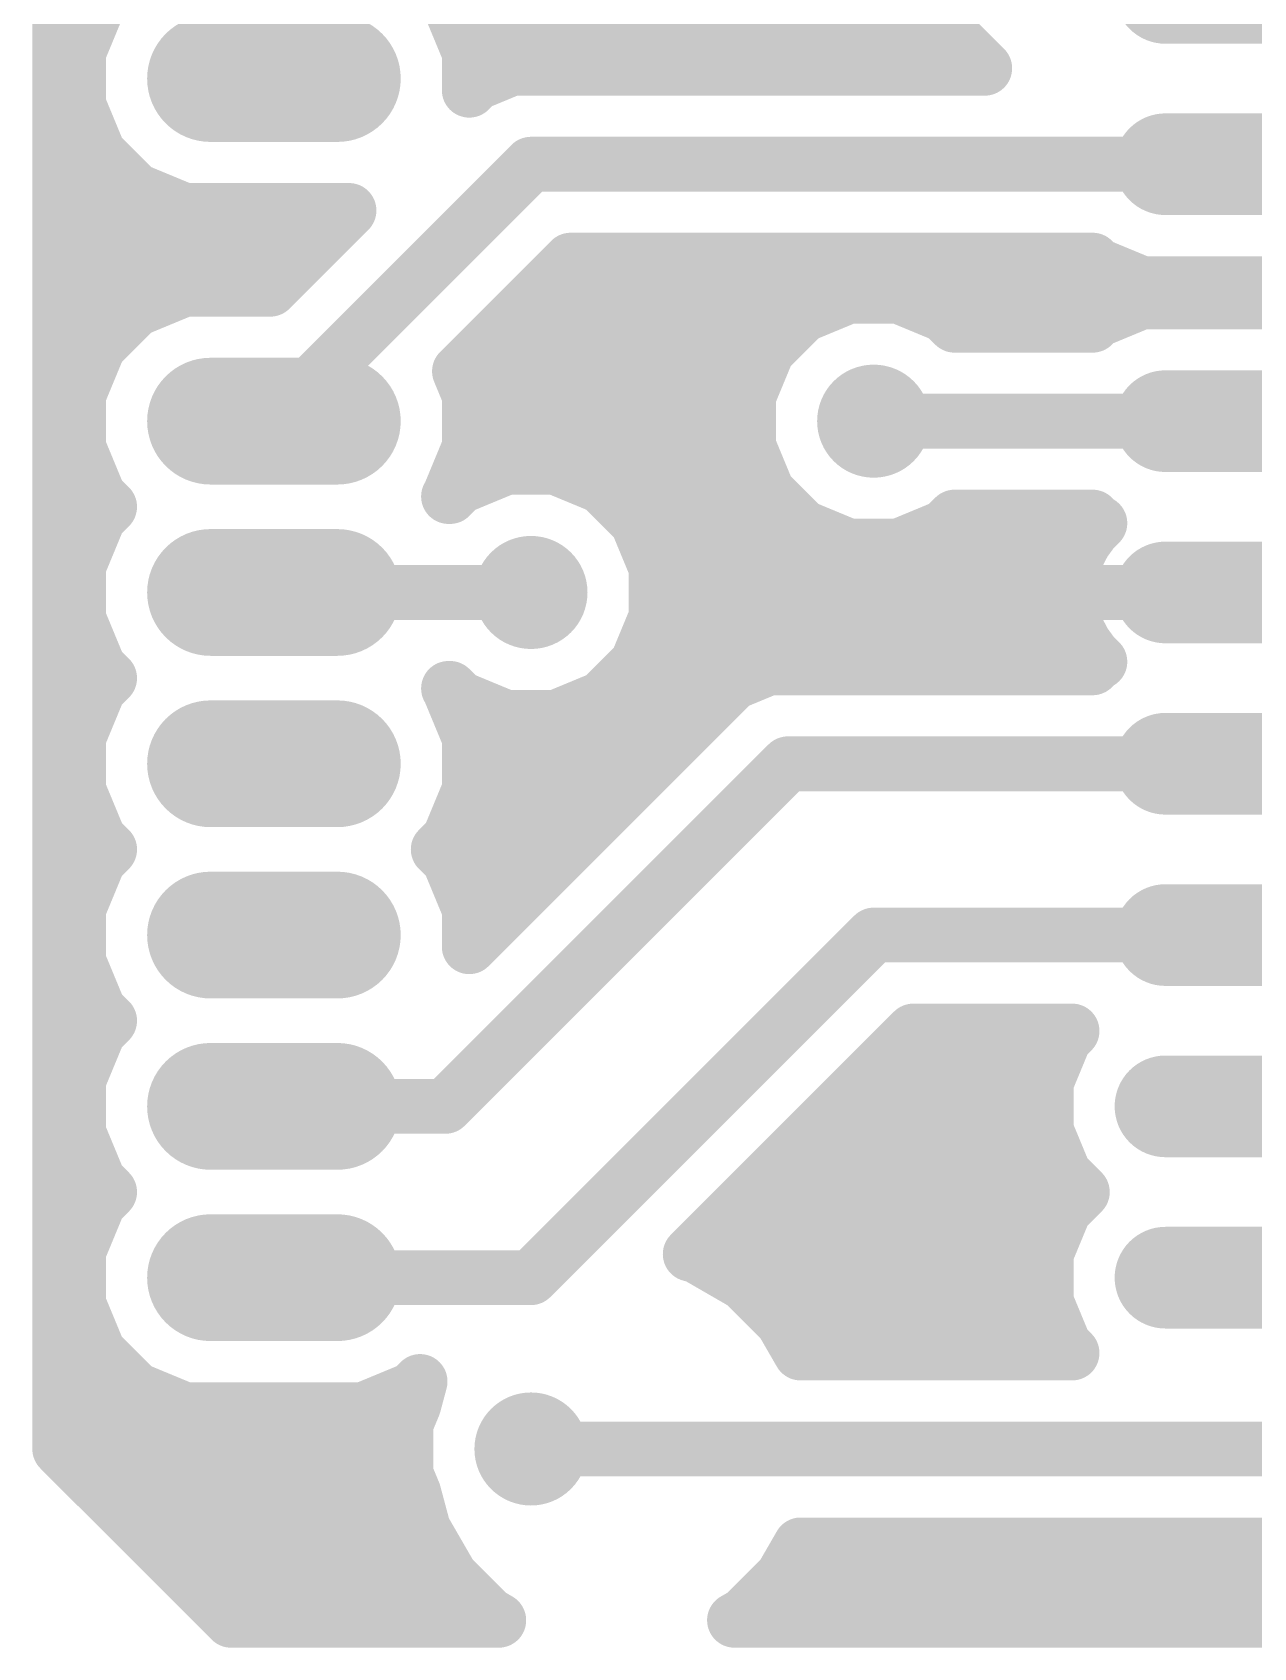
# Model space of a CAD drawing. Extents: x 5.3 to 60.7, y 2.1 to 49.9.
# Drawn here: x 5.31 to 23.41, y 2.13 to 26.09 of the extents above; entities that cross this region are included whole.
import ezdxf

# ---------------------------------------------------------------- set-up
doc = ezdxf.new("R2010")
doc.units = 0
for name, color, linetype in [('16', 174, 'CONTINUOUS'), ('17', 94, 'CONTINUOUS'), ('18', 94, 'CONTINUOUS')]:
    doc.layers.add(name, color=color, linetype=linetype)

# ---------------------------------------------------------------- blocks, each defined once
blk = doc.blocks.new('LONGP100')
at = {"const_width": 1}
blk.add_lwpolyline([(-0.5, 0), (0.5, 0)], dxfattribs=at)
at = {"const_width": 0.5}
for points in [[(-0.5, 0.25, 1), (-0.5, -0.25)], [(0.5, -0.25, 1), (0.5, 0.25)]]:
    blk.add_lwpolyline(points, format="xyb", dxfattribs=at)
blk = doc.blocks.new('ROUNDV')
at = {"const_width": 0.5}
blk.add_lwpolyline([(0, -0.25, 1), (0, 0.25, 1), (0, -0.25)], format="xyb", dxfattribs=at)

msp = doc.modelspace()

# ---------------------------------------------------------------- linework, layer by layer
at = {"layer": '16', "const_width": 0.8128}
for points in [[(5.715, 5.08), (5.715, 47.625)], [(13.3808, 31.5976), (19.426, 25.5524)], [(6.2922, 26.5079), (5.9944, 25.789)], [(11.7856, 25.789), (11.4878, 26.5079)], [(5.715, 26.0096), (6.0858, 26.0096)], [(11.6942, 26.0096), (18.9688, 26.0096)], [(5.9944, 25.789), (5.9944, 25.011)], [(11.7856, 25.2272), (11.7856, 25.789)], [(12.4171, 25.5524), (11.8943, 25.3359)], [(19.426, 25.5524), (12.4171, 25.5524)], [(11.8943, 25.3359), (11.7856, 25.2272)], [(5.715, 25.1968), (5.9944, 25.1968)], [(5.9944, 25.011), (6.2922, 24.2921)], [(5.715, 24.384), (6.2541, 24.384)], [(6.2922, 24.2921), (6.8423, 23.742)], [(12.7, 24.13), (8.89, 20.32)], [(22.86, 24.13), (12.7, 24.13)], [(5.715, 23.5712), (7.2546, 23.5712)], [(6.8423, 23.742), (7.5612, 23.4442)], [(7.5612, 23.4442), (10.0026, 23.4442)], [(10.0026, 23.4442), (8.8342, 22.2758)], [(5.715, 22.7584), (9.3168, 22.7584)], [(11.6406, 21.059), (13.2892, 22.7076)], [(13.2892, 22.7076), (21.0252, 22.7076)], [(21.0252, 22.7076), (21.1034, 22.6295)], [(21.1034, 22.6295), (21.7539, 22.36)], [(21.7539, 22.36), (23.9661, 22.36)], [(7.5612, 22.2758), (6.8423, 21.978)], [(8.8342, 22.2758), (7.5612, 22.2758)], [(17.4112, 22.1742), (16.7297, 21.8919)], [(18.1488, 22.1742), (17.4112, 22.1742)], [(18.8303, 21.8919), (18.1488, 22.1742)], [(5.715, 21.9456), (6.8099, 21.9456)], [(6.8423, 21.978), (6.2922, 21.4279)], [(12.5272, 21.9456), (16.8593, 21.9456)], [(16.7297, 21.8919), (16.2081, 21.3703)], [(18.7007, 21.9456), (21.4053, 21.9456)], [(18.9798, 21.7424), (18.8303, 21.8919)], [(21.7539, 22.09), (21.1034, 21.8205)], [(23.9661, 22.09), (21.7539, 22.09)], [(21.0252, 21.7424), (18.9798, 21.7424)], [(21.1034, 21.8205), (21.0252, 21.7424)], [(6.2922, 21.4279), (5.9944, 20.709)], [(16.2081, 21.3703), (15.9258, 20.6888)], [(5.715, 21.1328), (6.1699, 21.1328)], [(11.7856, 20.709), (11.6406, 21.059)], [(11.7144, 21.1328), (16.1097, 21.1328)], [(5.9944, 20.709), (5.9944, 19.931)], [(11.7856, 19.931), (11.7856, 20.709)], [(15.9258, 20.6888), (15.9258, 19.9512)], [(5.715, 20.32), (5.9944, 20.32)], [(11.7856, 20.32), (15.9258, 20.32)], [(22.86, 20.32), (17.78, 20.32)], [(5.9944, 19.931), (6.2922, 19.2121)], [(11.4878, 19.2121), (11.7856, 19.931)], [(15.9258, 19.9512), (16.2081, 19.2697)], [(5.715, 19.5072), (6.1699, 19.5072)], [(11.6101, 19.5072), (12.0246, 19.5072)], [(12.3312, 19.6342), (11.6497, 19.3519)], [(13.0688, 19.6342), (12.3312, 19.6342)], [(13.7503, 19.3519), (13.0688, 19.6342)], [(13.3754, 19.5072), (16.1097, 19.5072)], [(11.6497, 19.3519), (11.5002, 19.2024)], [(14.2719, 18.8303), (13.7503, 19.3519)], [(16.2081, 19.2697), (16.7297, 18.7481)], [(6.2922, 19.2121), (6.4543, 19.05)], [(6.4543, 19.05), (6.2922, 18.8879)], [(11.4781, 19.2024), (11.4878, 19.2121)], [(11.5002, 19.2024), (11.4781, 19.2024)], [(6.2922, 18.8879), (5.9944, 18.169)], [(14.5542, 18.1488), (14.2719, 18.8303)], [(18.8303, 18.7481), (18.9798, 18.8976)], [(18.9798, 18.8976), (21.0252, 18.8976)], [(21.0252, 18.8976), (21.1034, 18.8195)], [(21.133, 18.8072), (21.0272, 18.7014)], [(21.1034, 18.8195), (21.133, 18.8072)], [(5.715, 18.6944), (6.212, 18.6944)], [(14.3282, 18.6944), (16.8593, 18.6944)], [(16.7297, 18.7481), (17.4112, 18.4658)], [(18.1488, 18.4658), (18.8303, 18.7481)], [(18.7007, 18.6944), (21.0221, 18.6944)], [(20.8963, 18.5213), (20.7952, 18.3229)], [(21.0272, 18.7014), (20.8963, 18.5213)], [(17.4112, 18.4658), (18.1488, 18.4658)], [(20.7952, 18.3229), (20.7264, 18.1112)], [(5.9944, 18.169), (5.9944, 17.391)], [(14.5542, 17.4112), (14.5542, 18.1488)], [(20.7264, 18.1112), (20.6916, 17.8913)], [(5.715, 17.8816), (5.9944, 17.8816)], [(14.5542, 17.8816), (20.6916, 17.8816)], [(20.6916, 17.8913), (20.6916, 17.78)], [(8.89, 17.78), (12.7, 17.78)], [(22.86, 17.78), (15.24, 17.78)], [(20.6916, 17.78), (22.86, 17.78)], [(22.86, 17.78), (20.6916, 17.78)], [(20.6916, 17.78), (20.6916, 17.6687)], [(20.6916, 17.6687), (20.7264, 17.4488)], [(25.0284, 17.78), (22.86, 17.78)], [(22.86, 17.78), (22.86, 17.78)], [(22.86, 17.78), (25.0284, 17.78)], [(22.86, 17.78), (22.86, 17.78)], [(26.035, 17.78), (22.86, 17.78)], [(5.9944, 17.391), (6.2922, 16.6721)], [(14.2719, 16.7297), (14.5542, 17.4112)], [(20.7264, 17.4488), (20.7952, 17.2371)], [(20.7952, 17.2371), (20.8963, 17.0387)], [(5.715, 17.0688), (6.1278, 17.0688)], [(14.4124, 17.0688), (20.881, 17.0688)], [(20.8963, 17.0387), (21.0272, 16.8586)], [(21.0272, 16.8586), (21.133, 16.7528)], [(6.2922, 16.6721), (6.4543, 16.51)], [(13.7503, 16.2081), (14.2719, 16.7297)], [(16.2271, 16.6624), (15.7043, 16.4459)], [(21.0252, 16.6624), (16.2271, 16.6624)], [(21.1034, 16.7405), (21.0252, 16.6624)], [(21.133, 16.7528), (21.1034, 16.7405)], [(6.4543, 16.51), (6.2922, 16.3479)], [(15.7043, 16.4459), (11.7856, 12.5272)], [(5.715, 16.256), (6.2541, 16.256)], [(6.2922, 16.3479), (5.9944, 15.629)], [(11.4878, 16.3479), (11.4781, 16.3576)], [(11.4781, 16.3576), (11.5002, 16.3576)], [(11.7856, 15.629), (11.4878, 16.3479)], [(11.5002, 16.3576), (11.6497, 16.2081)], [(11.5259, 16.256), (11.6018, 16.256)], [(11.6497, 16.2081), (12.3312, 15.9258)], [(13.0688, 15.9258), (13.7503, 16.2081)], [(13.7982, 16.256), (15.5144, 16.256)], [(12.3312, 15.9258), (13.0688, 15.9258)], [(5.715, 15.4432), (5.9944, 15.4432)], [(5.9944, 15.629), (5.9944, 14.851)], [(11.7856, 14.851), (11.7856, 15.629)], [(11.7856, 15.4432), (14.7016, 15.4432)], [(16.51, 15.24), (11.43, 10.16)], [(22.86, 15.24), (16.51, 15.24)], [(5.9944, 14.851), (6.2922, 14.1321)], [(11.4878, 14.1321), (11.7856, 14.851)], [(5.715, 14.6304), (6.0858, 14.6304)], [(11.6942, 14.6304), (13.8888, 14.6304)], [(6.2922, 14.1321), (6.4543, 13.97)], [(6.4543, 13.97), (6.2922, 13.8079)], [(11.3257, 13.97), (11.4878, 14.1321)], [(11.4878, 13.8079), (11.3257, 13.97)], [(5.715, 13.8176), (6.3019, 13.8176)], [(6.2922, 13.8079), (5.9944, 13.089)], [(11.4781, 13.8176), (13.076, 13.8176)], [(11.7856, 13.089), (11.4878, 13.8079)], [(5.9944, 13.089), (5.9944, 12.311)], [(11.7856, 12.5272), (11.7856, 13.089)], [(5.715, 13.0048), (5.9944, 13.0048)], [(11.7856, 13.0048), (12.2632, 13.0048)], [(12.7, 7.62), (17.78, 12.7)], [(17.78, 12.7), (22.86, 12.7)], [(5.9944, 12.311), (6.2922, 11.5921)], [(5.715, 12.192), (6.0437, 12.192)], [(6.2922, 11.5921), (6.4543, 11.43)], [(5.715, 11.3792), (6.4035, 11.3792)], [(6.4543, 11.43), (6.2922, 11.2679)], [(6.2922, 11.2679), (5.9944, 10.549)], [(15.061, 7.9695), (18.3692, 11.2776)], [(18.3692, 11.2776), (20.7204, 11.2776)], [(20.6055, 11.1626), (20.336, 10.5121)], [(20.7204, 11.2776), (20.6055, 11.1626)], [(5.715, 10.5664), (6.0016, 10.5664)], [(5.9944, 10.549), (5.9944, 9.771)], [(17.658, 10.5664), (20.3585, 10.5664)], [(20.336, 10.5121), (20.336, 9.8079)], [(11.43, 10.16), (8.89, 10.16)], [(5.715, 9.7536), (6.0016, 9.7536)], [(5.9944, 9.771), (6.2922, 9.0521)], [(16.8452, 9.7536), (20.3585, 9.7536)], [(20.336, 9.8079), (20.6055, 9.1574)], [(5.715, 8.9408), (6.4035, 8.9408)], [(6.2922, 9.0521), (6.4543, 8.89)], [(16.0324, 8.9408), (20.822, 8.9408)], [(20.6055, 9.1574), (20.8728, 8.89)], [(6.2922, 8.7279), (5.9944, 8.009)], [(6.4543, 8.89), (6.2922, 8.7279)], [(20.8728, 8.89), (20.6055, 8.6226)], [(20.6055, 8.6226), (20.336, 7.9721)], [(5.715, 8.128), (6.0437, 8.128)], [(5.9944, 8.009), (5.9944, 7.231)], [(15.2196, 8.128), (20.4006, 8.128)], [(15.1563, 7.944), (15.061, 7.9695)], [(15.8571, 7.5393), (15.1563, 7.944)], [(20.336, 7.9721), (20.336, 7.2679)], [(8.89, 7.62), (12.7, 7.62)], [(16.4293, 6.9671), (15.8571, 7.5393)], [(5.715, 7.3152), (5.9944, 7.3152)], [(16.0812, 7.3152), (20.336, 7.3152)], [(20.336, 7.2679), (20.6055, 6.6174)], [(5.9944, 7.231), (6.2922, 6.5121)], [(16.6976, 6.5024), (16.4293, 6.9671)], [(20.6055, 6.6174), (20.7204, 6.5024)], [(5.715, 6.5024), (6.3019, 6.5024)], [(6.2922, 6.5121), (6.8423, 5.962)], [(20.7204, 6.5024), (16.6976, 6.5024)], [(16.6976, 6.5024), (20.7204, 6.5024)], [(10.9377, 5.962), (11.0563, 6.0806)], [(11.0563, 6.0806), (10.9625, 5.7306)], [(6.8423, 5.962), (7.5612, 5.6642)], [(10.2188, 5.6642), (10.9377, 5.962)], [(5.715, 5.6896), (7.4998, 5.6896)], [(7.5612, 5.6642), (10.2188, 5.6642)], [(10.2802, 5.6896), (10.9455, 5.6896)], [(10.9625, 5.7306), (10.8458, 5.4488)], [(10.8458, 5.4488), (10.8458, 4.7112)], [(8.255, 2.54), (5.715, 5.08)], [(5.9182, 4.8768), (10.8458, 4.8768)], [(28.575, 5.08), (12.7, 5.08)], [(10.8458, 4.7112), (10.9625, 4.4294)], [(10.9625, 4.4294), (11.106, 3.8937)], [(6.731, 4.064), (11.0604, 4.064)], [(11.106, 3.8937), (11.5107, 3.1929)], [(16.4293, 3.1929), (16.6976, 3.6576)], [(16.6976, 3.6576), (27.1237, 3.6576)], [(7.5438, 3.2512), (11.477, 3.2512)], [(11.5107, 3.1929), (12.0829, 2.6207)], [(15.8571, 2.6207), (16.4293, 3.1929)], [(16.463, 3.2512), (27.6802, 3.2512)], [(12.2226, 2.54), (8.255, 2.54)], [(12.0829, 2.6207), (12.2226, 2.54)], [(15.7174, 2.54), (15.8571, 2.6207)], [(57.15, 2.54), (15.7174, 2.54)]]:
    msp.add_lwpolyline(points, dxfattribs=at)
at = {"layer": '16', "const_width": 0.4064}
for points in [[(5.715, 26.2128, 1), (5.715, 25.8064)], [(6.0858, 25.8064, 1), (6.0858, 26.2128)], [(11.6942, 26.2128, 1), (11.6942, 25.8064)], [(18.9688, 25.8064, 1), (18.9688, 26.2128)], [(6.1976, 25.789, 1), (5.7912, 25.789)], [(11.9888, 25.789, 1), (11.5824, 25.789)], [(5.8067, 25.8668, 1), (6.1821, 25.7113)], [(11.5979, 25.7113, 1), (11.9733, 25.8668)], [(12.4171, 25.7556, 1), (12.4171, 25.3492)], [(12.4948, 25.3647, 1), (12.3393, 25.7401)], [(19.2823, 25.4087, 1), (19.5697, 25.6961)], [(19.426, 25.3492, 1), (19.426, 25.7556)], [(11.8165, 25.5236, 1), (11.972, 25.1481)], [(12.038, 25.1922, 1), (11.7506, 25.4795)], [(5.715, 25.4, 1), (5.715, 24.9936)], [(6.1821, 25.0887, 1), (5.8067, 24.9332)], [(5.9944, 24.9936, 1), (5.9944, 25.4)], [(11.6419, 25.3709, 1), (11.9293, 25.0835)], [(11.5824, 25.2272, 1), (11.9888, 25.2272)], [(5.7912, 25.011, 1), (6.1976, 25.011)], [(5.715, 24.5872, 1), (5.715, 24.1808)], [(6.4358, 24.4358, 1), (6.1485, 24.1484)], [(6.2541, 24.1808, 1), (6.2541, 24.5872)], [(6.1044, 24.2144, 1), (6.4799, 24.3699)], [(12.7, 24.3332, 1), (12.7, 23.9268)], [(12.8437, 23.9863, 1), (12.5563, 24.2737)], [(22.86, 23.9268, 1), (22.86, 24.3332)], [(5.715, 23.7744, 1), (5.715, 23.368)], [(6.9201, 23.9297, 1), (6.7646, 23.5542)], [(6.6986, 23.5983, 1), (6.986, 23.8856)], [(7.2546, 23.368, 1), (7.2546, 23.7744)], [(7.5612, 23.6474, 1), (7.5612, 23.241)], [(7.4834, 23.2565, 1), (7.6389, 23.6319)], [(10.1463, 23.3005, 1), (9.8589, 23.5879)], [(10.0026, 23.241, 1), (10.0026, 23.6474)], [(5.715, 22.9616, 1), (5.715, 22.5552)], [(9.3168, 22.5552, 1), (9.3168, 22.9616)], [(13.2892, 22.9108, 1), (13.2892, 22.5044)], [(13.4329, 22.5639, 1), (13.1455, 22.8513)], [(21.1689, 22.8513, 1), (20.8816, 22.5639)], [(21.1811, 22.8172, 1), (21.0256, 22.4417)], [(21.0252, 22.5044, 1), (21.0252, 22.9108)], [(20.9597, 22.4858, 1), (21.2471, 22.7731)], [(21.7539, 22.5632, 1), (21.7539, 22.1568)], [(7.5612, 22.479, 1), (7.5612, 22.0726)], [(7.6389, 22.0881, 1), (7.4834, 22.4635)], [(8.6905, 22.4195, 1), (8.9779, 22.1321)], [(8.8342, 22.0726, 1), (8.8342, 22.479)], [(17.4112, 22.3774, 1), (17.4112, 21.971)], [(17.4889, 21.9865, 1), (17.3334, 22.3619)], [(18.2266, 22.3619, 1), (18.0711, 21.9865)], [(18.1488, 21.971, 1), (18.1488, 22.3774)], [(21.6762, 22.1723, 1), (21.8317, 22.5477)], [(5.715, 22.1488, 1), (5.715, 21.7424)], [(6.7646, 22.1658, 1), (6.9201, 21.7903)], [(6.986, 21.8344, 1), (6.6986, 22.1217)], [(6.8099, 21.7424, 1), (6.8099, 22.1488)], [(12.5272, 22.1488, 1), (12.5272, 21.7424)], [(16.6519, 22.0796, 1), (16.8074, 21.7042)], [(16.8734, 21.7482, 1), (16.586, 22.0356)], [(16.8593, 21.7424, 1), (16.8593, 22.1488)], [(18.7007, 22.1488, 1), (18.7007, 21.7424)], [(18.974, 22.0356, 1), (18.6866, 21.7482)], [(18.7526, 21.7042, 1), (18.9081, 22.0796)], [(21.4053, 21.7424, 1), (21.4053, 22.1488)], [(21.7539, 22.2932, 1), (21.7539, 21.8868)], [(21.8317, 21.9023, 1), (21.6762, 22.2777)], [(18.9798, 21.9456, 1), (18.9798, 21.5392)], [(18.8362, 21.5987, 1), (19.1235, 21.8861)], [(20.8816, 21.8861, 1), (21.1689, 21.5987)], [(21.0256, 22.0083, 1), (21.1811, 21.6328)], [(21.2471, 21.6768, 1), (20.9597, 21.9642)], [(21.0252, 21.5392, 1), (21.0252, 21.9456)], [(6.4799, 21.3501, 1), (6.1044, 21.5056)], [(6.1485, 21.5716, 1), (6.4358, 21.2842)], [(16.0644, 21.514, 1), (16.3518, 21.2266)], [(16.3958, 21.2926, 1), (16.0204, 21.4481)], [(5.715, 21.336, 1), (5.715, 20.9296)], [(6.1699, 20.9296, 1), (6.1699, 21.336)], [(11.8283, 21.1368, 1), (11.4529, 20.9813)], [(11.4969, 21.2027, 1), (11.7843, 20.9154)], [(11.7144, 21.336, 1), (11.7144, 20.9296)], [(16.1097, 20.9296, 1), (16.1097, 21.336)], [(6.1976, 20.709, 1), (5.7912, 20.709)], [(11.9888, 20.709, 1), (11.5824, 20.709)], [(16.129, 20.6888, 1), (15.7226, 20.6888)], [(5.8067, 20.7868, 1), (6.1821, 20.6313)], [(11.5979, 20.6313, 1), (11.9733, 20.7868)], [(15.7381, 20.7666, 1), (16.1135, 20.6111)], [(5.715, 20.5232, 1), (5.715, 20.1168)], [(5.9944, 20.1168, 1), (5.9944, 20.5232)], [(8.7463, 20.4637, 1), (9.0337, 20.1763)], [(11.7856, 20.5232, 1), (11.7856, 20.1168)], [(15.9258, 20.1168, 1), (15.9258, 20.5232)], [(17.78, 20.5232, 1), (17.78, 20.1168)], [(22.86, 20.1168, 1), (22.86, 20.5232)], [(6.1821, 20.0087, 1), (5.8067, 19.8532)], [(5.7912, 19.931, 1), (6.1976, 19.931)], [(11.5824, 19.931, 1), (11.9888, 19.931)], [(11.9733, 19.8532, 1), (11.5979, 20.0087)], [(16.1135, 20.0289, 1), (15.7381, 19.8734)], [(15.7226, 19.9512, 1), (16.129, 19.9512)], [(5.715, 19.7104, 1), (5.715, 19.304)], [(6.1699, 19.304, 1), (6.1699, 19.7104)], [(11.6101, 19.7104, 1), (11.6101, 19.304)], [(12.0246, 19.304, 1), (12.0246, 19.7104)], [(12.3312, 19.8374, 1), (12.3312, 19.431)], [(12.4089, 19.4465, 1), (12.2534, 19.8219)], [(13.1466, 19.8219, 1), (12.9911, 19.4465)], [(13.0688, 19.431, 1), (13.0688, 19.8374)], [(13.3754, 19.7104, 1), (13.3754, 19.304)], [(16.1097, 19.304, 1), (16.1097, 19.7104)], [(11.5719, 19.5396, 1), (11.7274, 19.1642)], [(11.7934, 19.2082, 1), (11.506, 19.4956)], [(13.894, 19.4956, 1), (13.6066, 19.2082)], [(13.6726, 19.1642, 1), (13.8281, 19.5396)], [(16.3518, 19.4134, 1), (16.0644, 19.126)], [(6.4358, 19.3558, 1), (6.1485, 19.0684)], [(6.1044, 19.1344, 1), (6.4799, 19.2899)], [(6.598, 18.9063, 1), (6.3106, 19.1937)], [(11.4781, 19.4056, 1), (11.4781, 18.9992)], [(11.3344, 19.3461, 1), (11.6218, 19.0587)], [(11.3001, 19.2899, 1), (11.6756, 19.1344)], [(11.3565, 19.3461, 1), (11.6438, 19.0587)], [(11.6315, 19.0684, 1), (11.3442, 19.3558)], [(11.5002, 18.9992, 1), (11.5002, 19.4056)], [(16.0204, 19.1919, 1), (16.3958, 19.3474)], [(6.1485, 19.0316, 1), (6.4358, 18.7442)], [(6.4799, 18.8101, 1), (6.1044, 18.9656)], [(6.3106, 18.9063, 1), (6.598, 19.1937)], [(14.4596, 18.9081, 1), (14.0842, 18.7526)], [(14.1282, 18.6866, 1), (14.4156, 18.974)], [(18.9798, 19.1008, 1), (18.9798, 18.6944)], [(19.1235, 18.7539, 1), (18.8362, 19.0413)], [(21.1689, 19.0413, 1), (20.8816, 18.7539)], [(21.1811, 19.0072, 1), (21.0256, 18.6317)], [(20.9597, 18.6758, 1), (21.2471, 18.9631)], [(21.2766, 18.6635, 1), (20.9893, 18.9509)], [(21.0252, 18.6944, 1), (21.0252, 19.1008)], [(21.0552, 18.6195, 1), (21.2107, 18.995)], [(5.715, 18.8976, 1), (5.715, 18.4912)], [(6.212, 18.4912, 1), (6.212, 18.8976)], [(14.3282, 18.8976, 1), (14.3282, 18.4912)], [(16.8074, 18.9358, 1), (16.6519, 18.5604)], [(16.586, 18.6044, 1), (16.8734, 18.8918)], [(16.8593, 18.4912, 1), (16.8593, 18.8976)], [(18.7007, 18.8976, 1), (18.7007, 18.4912)], [(18.6866, 18.8918, 1), (18.974, 18.6044)], [(18.9081, 18.5604, 1), (18.7526, 18.9358)], [(21.0773, 18.4291, 1), (20.7152, 18.6136)], [(20.8835, 18.8451, 1), (21.1708, 18.5577)], [(21.1915, 18.582, 1), (20.8628, 18.8209)], [(21.0221, 18.4912, 1), (21.0221, 18.8976)], [(17.4112, 18.669, 1), (17.4112, 18.2626)], [(17.3334, 18.2781, 1), (17.4889, 18.6535)], [(18.0711, 18.6535, 1), (18.2266, 18.2781)], [(18.1488, 18.2626, 1), (18.1488, 18.669)], [(20.9885, 18.2601, 1), (20.602, 18.3857)], [(20.7319, 18.6407, 1), (21.0607, 18.4019)], [(6.1976, 18.169, 1), (5.7912, 18.169)], [(5.8067, 18.2468, 1), (6.1821, 18.0913)], [(14.7574, 18.1488, 1), (14.351, 18.1488)], [(20.9271, 18.0794, 1), (20.5257, 18.143)], [(20.6142, 18.4152, 1), (20.9763, 18.2307)], [(5.715, 18.0848, 1), (5.715, 17.6784)], [(5.9944, 17.6784, 1), (5.9944, 18.0848)], [(14.5542, 18.0848, 1), (14.5542, 17.6784)], [(14.3665, 18.0711, 1), (14.7419, 18.2266)], [(20.8948, 17.8913, 1), (20.4884, 17.8913)], [(20.5332, 18.174, 1), (20.9197, 18.0484)], [(20.6916, 17.6784, 1), (20.6916, 18.0848)], [(8.89, 17.9832, 1), (8.89, 17.5768)], [(12.7, 17.5768, 1), (12.7, 17.9832)], [(15.24, 17.9832, 1), (15.24, 17.5768)], [(20.6916, 17.9832, 1), (20.6916, 17.5768)], [(20.6916, 17.9832, 1), (20.6916, 17.5768)], [(20.8948, 17.78, 1), (20.4884, 17.78)], [(20.4909, 17.9231, 1), (20.8923, 17.8595)], [(20.8923, 17.7005, 1), (20.4909, 17.6369)], [(20.4884, 17.78, 1), (20.8948, 17.78)], [(22.86, 17.9832, 1), (22.86, 17.5768)], [(23.0632, 17.78, 1), (22.6568, 17.78)], [(22.86, 17.9832, 1), (22.86, 17.5768)], [(23.0632, 17.78, 1), (22.6568, 17.78)], [(22.86, 17.9832, 1), (22.86, 17.5768)], [(22.6568, 17.78, 1), (23.0632, 17.78)], [(22.6568, 17.78, 1), (23.0632, 17.78)], [(22.86, 17.5768, 1), (22.86, 17.9832)], [(22.86, 17.5768, 1), (22.86, 17.9832)], [(22.86, 17.5768, 1), (22.86, 17.9832)], [(6.1821, 17.4687, 1), (5.8067, 17.3132)], [(14.7419, 17.3334, 1), (14.3665, 17.4889)], [(20.4884, 17.6687, 1), (20.8948, 17.6687)], [(20.9197, 17.5116, 1), (20.5332, 17.386)], [(5.7912, 17.391, 1), (6.1976, 17.391)], [(14.351, 17.4112, 1), (14.7574, 17.4112)], [(20.5257, 17.417, 1), (20.9271, 17.4806)], [(20.9763, 17.3293, 1), (20.6142, 17.1448)], [(20.602, 17.1743, 1), (20.9885, 17.2998)], [(5.715, 17.272, 1), (5.715, 16.8656)], [(6.1278, 16.8656, 1), (6.1278, 17.272)], [(14.4124, 17.272, 1), (14.4124, 16.8656)], [(21.0607, 17.1581, 1), (20.7319, 16.9193)], [(20.7152, 16.9464, 1), (21.0773, 17.1309)], [(21.1708, 17.0023, 1), (20.8835, 16.7149)], [(20.881, 16.8656, 1), (20.881, 17.272)], [(6.4358, 16.8158, 1), (6.1485, 16.5284)], [(14.0842, 16.8074, 1), (14.4596, 16.6519)], [(14.4156, 16.586, 1), (14.1282, 16.8734)], [(16.2271, 16.8656, 1), (16.2271, 16.4592)], [(16.3048, 16.4747, 1), (16.1493, 16.8501)], [(20.8816, 16.8061, 1), (21.1689, 16.5187)], [(20.8628, 16.7391, 1), (21.1915, 16.978)], [(21.0256, 16.9283, 1), (21.1811, 16.5528)], [(21.2471, 16.5969, 1), (20.9597, 16.8842)], [(20.9893, 16.6091, 1), (21.2766, 16.8965)], [(21.0252, 16.4592, 1), (21.0252, 16.8656)], [(21.2107, 16.565, 1), (21.0552, 16.9405)], [(6.1044, 16.5944, 1), (6.4799, 16.7499)], [(6.598, 16.3663, 1), (6.3106, 16.6537)], [(6.3106, 16.3663, 1), (6.598, 16.6537)], [(15.6265, 16.6336, 1), (15.782, 16.2581)], [(15.848, 16.3022, 1), (15.5606, 16.5895)], [(5.715, 16.4592, 1), (5.715, 16.0528)], [(6.1485, 16.4916, 1), (6.4358, 16.2042)], [(6.4799, 16.2701, 1), (6.1044, 16.4256)], [(6.2541, 16.0528, 1), (6.2541, 16.4592)], [(11.6218, 16.5013, 1), (11.3344, 16.2139)], [(11.4781, 16.5608, 1), (11.4781, 16.1544)], [(11.6756, 16.4256, 1), (11.3001, 16.2701)], [(11.6438, 16.5013, 1), (11.3565, 16.2139)], [(11.5259, 16.4592, 1), (11.5259, 16.0528)], [(11.3442, 16.2042, 1), (11.6315, 16.4916)], [(11.7274, 16.3958, 1), (11.5719, 16.0204)], [(11.5002, 16.1544, 1), (11.5002, 16.5608)], [(11.506, 16.0644, 1), (11.7934, 16.3518)], [(11.6018, 16.0528, 1), (11.6018, 16.4592)], [(13.6066, 16.3518, 1), (13.894, 16.0644)], [(13.7982, 16.4592, 1), (13.7982, 16.0528)], [(13.8281, 16.0204, 1), (13.6726, 16.3958)], [(15.5144, 16.0528, 1), (15.5144, 16.4592)], [(12.3312, 16.129, 1), (12.3312, 15.7226)], [(12.2534, 15.7381, 1), (12.4089, 16.1135)], [(12.9911, 16.1135, 1), (13.1466, 15.7381)], [(13.0688, 15.7226, 1), (13.0688, 16.129)], [(5.715, 15.6464, 1), (5.715, 15.24)], [(6.1976, 15.629, 1), (5.7912, 15.629)], [(5.8067, 15.7068, 1), (6.1821, 15.5513)], [(5.9944, 15.24, 1), (5.9944, 15.6464)], [(11.9888, 15.629, 1), (11.5824, 15.629)], [(11.7856, 15.6464, 1), (11.7856, 15.24)], [(11.5979, 15.5513, 1), (11.9733, 15.7068)], [(14.7016, 15.24, 1), (14.7016, 15.6464)], [(16.51, 15.4432, 1), (16.51, 15.0368)], [(16.6537, 15.0963, 1), (16.3663, 15.3837)], [(22.86, 15.0368, 1), (22.86, 15.4432)], [(6.1821, 14.9287, 1), (5.8067, 14.7732)], [(11.9733, 14.7732, 1), (11.5979, 14.9287)], [(5.715, 14.8336, 1), (5.715, 14.4272)], [(5.7912, 14.851, 1), (6.1976, 14.851)], [(6.0858, 14.4272, 1), (6.0858, 14.8336)], [(11.6942, 14.8336, 1), (11.6942, 14.4272)], [(11.5824, 14.851, 1), (11.9888, 14.851)], [(13.8888, 14.4272, 1), (13.8888, 14.8336)], [(6.4358, 14.2758, 1), (6.1485, 13.9884)], [(6.1044, 14.0544, 1), (6.4799, 14.2099)], [(6.598, 13.8263, 1), (6.3106, 14.1137)], [(11.4694, 14.1137, 1), (11.182, 13.8263)], [(11.3001, 14.2099, 1), (11.6756, 14.0544)], [(11.6315, 13.9884, 1), (11.3442, 14.2758)], [(5.715, 14.0208, 1), (5.715, 13.6144)], [(6.1485, 13.9516, 1), (6.4358, 13.6642)], [(6.4799, 13.7301, 1), (6.1044, 13.8856)], [(6.3019, 13.6144, 1), (6.3019, 14.0208)], [(6.3106, 13.8263, 1), (6.598, 14.1137)], [(11.182, 14.1137, 1), (11.4694, 13.8263)], [(11.4781, 14.0208, 1), (11.4781, 13.6144)], [(11.6756, 13.8856, 1), (11.3001, 13.7301)], [(11.3442, 13.6642, 1), (11.6315, 13.9516)], [(13.076, 13.6144, 1), (13.076, 14.0208)], [(6.1976, 13.089, 1), (5.7912, 13.089)], [(11.9888, 13.089, 1), (11.5824, 13.089)], [(5.715, 13.208, 1), (5.715, 12.8016)], [(5.8067, 13.1668, 1), (6.1821, 13.0113)], [(5.9944, 12.8016, 1), (5.9944, 13.208)], [(11.7856, 13.208, 1), (11.7856, 12.8016)], [(11.5979, 13.0113, 1), (11.9733, 13.1668)], [(12.2632, 12.8016, 1), (12.2632, 13.208)], [(17.78, 12.9032, 1), (17.78, 12.4968)], [(17.9237, 12.5563, 1), (17.6363, 12.8437)], [(22.86, 12.4968, 1), (22.86, 12.9032)], [(6.1821, 12.3887, 1), (5.8067, 12.2332)], [(11.6419, 12.6709, 1), (11.9293, 12.3835)], [(11.5824, 12.5272, 1), (11.9888, 12.5272)], [(5.715, 12.3952, 1), (5.715, 11.9888)], [(5.7912, 12.311, 1), (6.1976, 12.311)], [(6.0437, 11.9888, 1), (6.0437, 12.3952)], [(6.4358, 11.7358, 1), (6.1485, 11.4484)], [(5.715, 11.5824, 1), (5.715, 11.176)], [(6.1044, 11.5144, 1), (6.4799, 11.6699)], [(6.598, 11.2863, 1), (6.3106, 11.5737)], [(6.3106, 11.2863, 1), (6.598, 11.5737)], [(6.4035, 11.176, 1), (6.4035, 11.5824)], [(6.1485, 11.4116, 1), (6.4358, 11.1242)], [(6.4799, 11.1901, 1), (6.1044, 11.3456)], [(18.3692, 11.4808, 1), (18.3692, 11.0744)], [(18.5129, 11.1339, 1), (18.2255, 11.4213)], [(20.4618, 11.3063, 1), (20.7491, 11.0189)], [(20.7932, 11.0849, 1), (20.4177, 11.2404)], [(20.8641, 11.1339, 1), (20.5768, 11.4213)], [(20.7204, 11.0744, 1), (20.7204, 11.4808)], [(5.715, 10.7696, 1), (5.715, 10.3632)], [(6.1976, 10.549, 1), (5.7912, 10.549)], [(5.8067, 10.6268, 1), (6.1821, 10.4713)], [(6.0016, 10.3632, 1), (6.0016, 10.7696)], [(17.658, 10.7696, 1), (17.658, 10.3632)], [(20.5392, 10.5121, 1), (20.1328, 10.5121)], [(20.1483, 10.5898, 1), (20.5237, 10.4343)], [(20.3585, 10.3632, 1), (20.3585, 10.7696)], [(8.89, 10.3632, 1), (8.89, 9.9568)], [(11.43, 9.9568, 1), (11.43, 10.3632)], [(11.2863, 10.3037, 1), (11.5737, 10.0163)], [(5.715, 9.9568, 1), (5.715, 9.5504)], [(6.1821, 9.8487, 1), (5.8067, 9.6932)], [(6.0016, 9.5504, 1), (6.0016, 9.9568)], [(16.8452, 9.9568, 1), (16.8452, 9.5504)], [(20.5237, 9.8857, 1), (20.1483, 9.7302)], [(20.3585, 9.5504, 1), (20.3585, 9.9568)], [(5.7912, 9.771, 1), (6.1976, 9.771)], [(20.1328, 9.8079, 1), (20.5392, 9.8079)], [(5.715, 9.144, 1), (5.715, 8.7376)], [(6.4358, 9.1958, 1), (6.1485, 8.9084)], [(6.4035, 8.7376, 1), (6.4035, 9.144)], [(16.0324, 9.144, 1), (16.0324, 8.7376)], [(20.7491, 9.3011, 1), (20.4618, 9.0137)], [(20.4177, 9.0796, 1), (20.7932, 9.2351)], [(20.822, 8.7376, 1), (20.822, 9.144)], [(6.1044, 8.9744, 1), (6.4799, 9.1299)], [(6.4799, 8.6501, 1), (6.1044, 8.8056)], [(6.598, 8.7463, 1), (6.3106, 9.0337)], [(6.3106, 8.7463, 1), (6.598, 9.0337)], [(21.0165, 8.7463, 1), (20.7292, 9.0337)], [(20.7292, 8.7463, 1), (21.0165, 9.0337)], [(6.1485, 8.8716, 1), (6.4358, 8.5842)], [(20.4618, 8.7663, 1), (20.7491, 8.4789)], [(20.7932, 8.5449, 1), (20.4177, 8.7004)], [(5.715, 8.3312, 1), (5.715, 7.9248)], [(6.1976, 8.009, 1), (5.7912, 8.009)], [(6.0437, 7.9248, 1), (6.0437, 8.3312)], [(15.2196, 8.3312, 1), (15.2196, 7.9248)], [(20.4006, 7.9248, 1), (20.4006, 8.3312)], [(5.8067, 8.0868, 1), (6.1821, 7.9313)], [(15.1136, 8.1657, 1), (15.0085, 7.7732)], [(14.9174, 8.1132, 1), (15.2047, 7.8258)], [(15.2579, 8.1199, 1), (15.0547, 7.768)], [(15.1037, 7.7477, 1), (15.2089, 8.1402)], [(20.5392, 7.9721, 1), (20.1328, 7.9721)], [(20.1483, 8.0498, 1), (20.5237, 7.8943)], [(8.89, 7.8232, 1), (8.89, 7.4168)], [(12.5563, 7.7637, 1), (12.8437, 7.4763)], [(12.7, 7.4168, 1), (12.7, 7.8232)], [(16.0008, 7.683, 1), (15.7134, 7.3956)], [(15.7555, 7.3634, 1), (15.9587, 7.7153)], [(5.715, 7.5184, 1), (5.715, 7.112)], [(5.9944, 7.112, 1), (5.9944, 7.5184)], [(16.0812, 7.5184, 1), (16.0812, 7.112)], [(20.5237, 7.3457, 1), (20.1483, 7.1902)], [(20.336, 7.112, 1), (20.336, 7.5184)], [(6.1821, 7.3087, 1), (5.8067, 7.1532)], [(5.7912, 7.231, 1), (6.1976, 7.231)], [(20.1328, 7.2679, 1), (20.5392, 7.2679)], [(16.6053, 7.0687, 1), (16.2534, 6.8655)], [(16.2856, 6.8234, 1), (16.573, 7.1108)], [(20.7491, 6.7611, 1), (20.4618, 6.4737)], [(5.715, 6.7056, 1), (5.715, 6.2992)], [(6.4358, 6.6558, 1), (6.1485, 6.3684)], [(6.1044, 6.4344, 1), (6.4799, 6.5899)], [(6.3019, 6.2992, 1), (6.3019, 6.7056)], [(16.6976, 6.7056, 1), (16.6976, 6.2992)], [(16.6976, 6.7056, 1), (16.6976, 6.2992)], [(16.5217, 6.4008, 1), (16.8736, 6.604)], [(20.4177, 6.5396, 1), (20.7932, 6.6951)], [(20.5768, 6.3587, 1), (20.8641, 6.6461)], [(20.7204, 6.2992, 1), (20.7204, 6.7056)], [(20.7204, 6.2992, 1), (20.7204, 6.7056)], [(11.2526, 6.028, 1), (10.86, 6.1332)], [(11.2, 5.9369, 1), (10.9126, 6.2243)], [(6.9201, 6.1497, 1), (6.7646, 5.7742)], [(6.6986, 5.8183, 1), (6.986, 6.1056)], [(10.794, 6.1056, 1), (11.0814, 5.8183)], [(11.0154, 5.7742, 1), (10.8599, 6.1497)], [(5.715, 5.8928, 1), (5.715, 5.4864)], [(7.5612, 5.8674, 1), (7.5612, 5.461)], [(7.4834, 5.4765, 1), (7.6389, 5.8519)], [(7.4998, 5.4864, 1), (7.4998, 5.8928)], [(10.1411, 5.8519, 1), (10.2966, 5.4765)], [(10.2802, 5.8928, 1), (10.2802, 5.4864)], [(10.2188, 5.461, 1), (10.2188, 5.8674)], [(11.1502, 5.6528, 1), (10.7748, 5.8083)], [(10.9455, 5.4864, 1), (10.9455, 5.8928)], [(11.049, 5.4488, 1), (10.6426, 5.4488)], [(10.7662, 5.7831, 1), (11.1588, 5.678)], [(10.6581, 5.5266, 1), (11.0335, 5.3711)], [(5.8587, 5.2237, 1), (5.5713, 4.9363)], [(5.5118, 5.08, 1), (5.9182, 5.08)], [(5.9182, 5.08, 1), (5.9182, 4.6736)], [(10.8458, 4.6736, 1), (10.8458, 5.08)], [(12.7, 5.2832, 1), (12.7, 4.8768)], [(11.0335, 4.7889, 1), (10.6581, 4.6334)], [(10.6426, 4.7112, 1), (11.049, 4.7112)], [(11.1588, 4.482, 1), (10.7662, 4.3769)], [(10.7748, 4.3517, 1), (11.1502, 4.5072)], [(6.731, 4.2672, 1), (6.731, 3.8608)], [(11.0604, 3.8608, 1), (11.0604, 4.2672)], [(11.282, 3.9953, 1), (10.9301, 3.7921)], [(10.9098, 3.8411, 1), (11.3023, 3.9463)], [(16.6976, 3.8608, 1), (16.6976, 3.4544)], [(16.8736, 3.556, 1), (16.5217, 3.7592)], [(7.5438, 3.4544, 1), (7.5438, 3.048)], [(11.6544, 3.3366, 1), (11.367, 3.0492)], [(11.477, 3.048, 1), (11.477, 3.4544)], [(16.463, 3.4544, 1), (16.463, 3.048)], [(16.573, 3.0492, 1), (16.2856, 3.3366)], [(11.3347, 3.0913, 1), (11.6866, 3.2945)], [(16.2534, 3.2945, 1), (16.6053, 3.0913)], [(8.255, 2.7432, 1), (8.255, 2.3368)], [(8.1113, 2.3963, 1), (8.3987, 2.6837)], [(12.1845, 2.7966, 1), (11.9813, 2.4447)], [(11.9392, 2.477, 1), (12.2266, 2.7644)], [(12.121, 2.364, 1), (12.3242, 2.716)], [(12.2226, 2.3368, 1), (12.2226, 2.7432)], [(15.7174, 2.7432, 1), (15.7174, 2.3368)], [(15.6158, 2.716, 1), (15.819, 2.364)], [(15.7134, 2.7644, 1), (16.0008, 2.477)], [(15.9587, 2.4447, 1), (15.7555, 2.7966)]]:
    msp.add_lwpolyline(points, format="xyb", dxfattribs=at)

# ---------------------------------------------------------------- block references
at = {"layer": '17'}
for p, xscale, yscale in [((22.86, 26.67), 1.508, 1.508), ((8.89, 25.4), 1.8796, 1.8796), ((22.86, 24.13), 1.508, 1.508), ((8.89, 20.32), 1.8796, 1.8796), ((22.86, 20.32), 1.508, 1.508), ((8.89, 17.78), 1.8796, 1.8796), ((22.86, 17.78), 1.508, 1.508), ((8.89, 15.24), 1.8796, 1.8796), ((22.86, 15.24), 1.508, 1.508), ((8.89, 12.7), 1.8796, 1.8796), ((22.86, 12.7), 1.508, 1.508), ((8.89, 10.16), 1.8796, 1.8796), ((22.86, 10.16), 1.508, 1.508), ((8.89, 7.62), 1.8796, 1.8796), ((22.86, 7.62), 1.508, 1.508)]:
    msp.add_blockref('LONGP100', p, dxfattribs=dict(at, xscale=xscale, yscale=yscale))
at = {"layer": '18'}
for p, xscale, yscale in [((17.78, 20.32), 1.6764, 1.6764), ((17.78, 20.32), 1.0064, 1.0064), ((12.7, 17.78), 1.6764, 1.6764), ((15.24, 17.78), 1.6764, 1.6764), ((12.7, 17.78), 1.0064, 1.0064), ((12.7, 5.08), 1.6764, 1.6764), ((12.7, 5.08), 1.0064, 1.0064)]:
    msp.add_blockref('ROUNDV', p, dxfattribs=dict(at, xscale=xscale, yscale=yscale))

doc.saveas('drawing.dxf')
